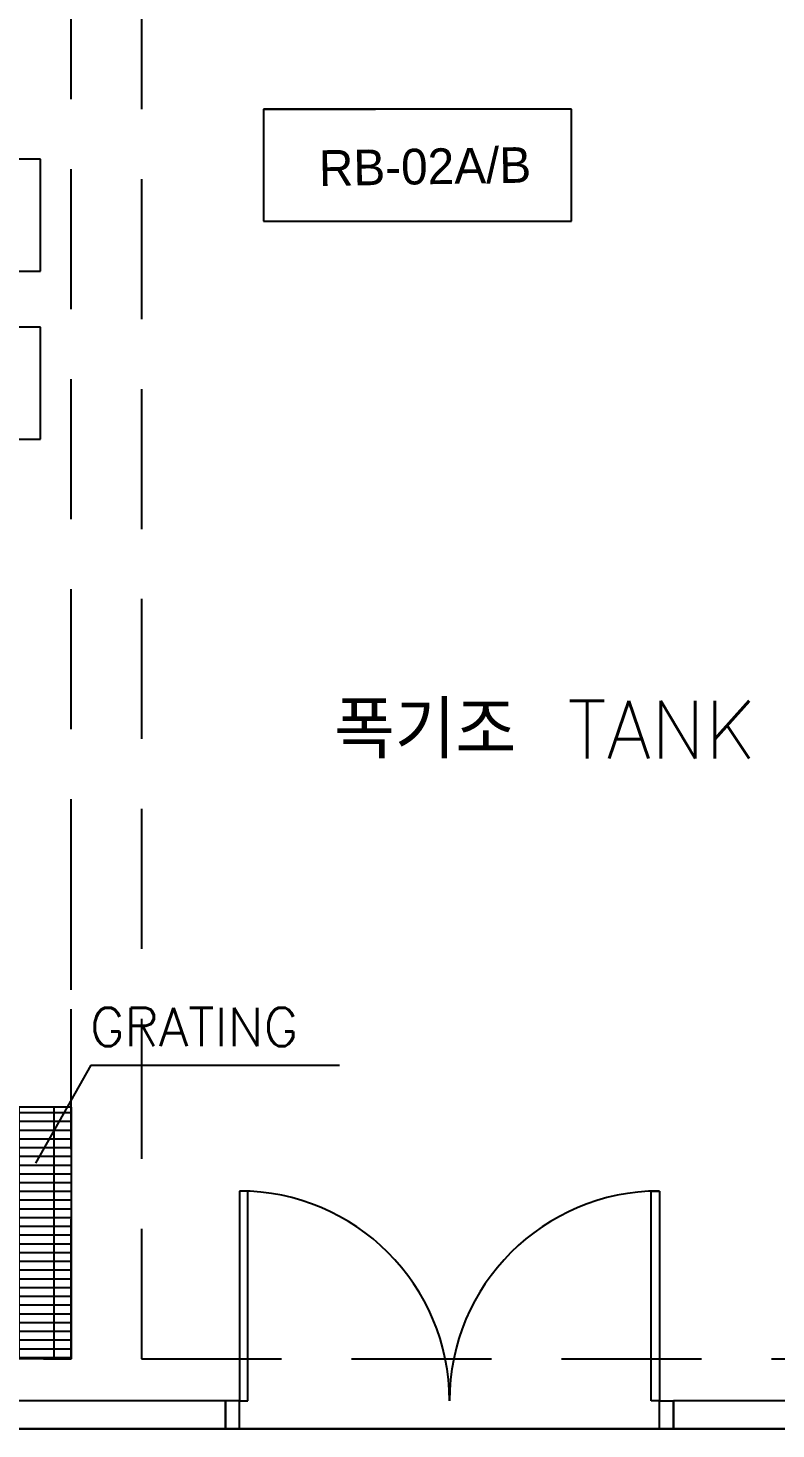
# Model space of a CAD drawing. Header units: millimetres. Extents: x 10462777 to 22643323, y 453826 to 1389191.
# Drawn here: x 11227776 to 11230448, y 620999 to 626003 of the extents above; entities that cross this region are included whole.
import ezdxf
from ezdxf.enums import TextEntityAlignment as Align

# ---------------------------------------------------------------- set-up
doc = ezdxf.new("R2010")
doc.units = ezdxf.units.MM
doc.header["$LTSCALE"] = 200
doc.header["$MEASUREMENT"] = 0
doc.linetypes.add('HIDDEN', pattern=[3.75, 2.5, -1.25])
doc.layers.get('0').update_dxf_attribs({"linetype": 'CONTINUOUS'})
for name, color, linetype in [('door', 4, 'CONTINUOUS'), ('ELE', 7, 'CONTINUOUS'), ('FONT', 2, 'CONTINUOUS'), ('panel', 4, 'CONTINUOUS')]:
    doc.layers.add(name, color=color, linetype=linetype)
doc.styles.add('GHS', font='txt.shx ', dxfattribs={"bigfont": ' whgtxt.shx'})
doc.styles.get("Standard").update_dxf_attribs({"font": 'SYMBOL'})
doc.styles.add('중고딕', font='txt.shx ', dxfattribs={"bigfont": ' whgtxt.shx'})

msp = doc.modelspace()

# ---------------------------------------------------------------- hatches: boundary and pattern name
h = msp.add_hatch()
h.set_pattern_fill('GRATE', color=0, scale=1000, style=0)
h.set_pattern_definition([(0, (11210619.973, 611347.867), (0, 31.25), []), (90, (11210619.97, 611347.87), (-125, 8e-15), [])])
h.paths.add_polyline_path([(11227030.58289, 621248.70034), (11227930.58289, 621248.70034), (11227930.58289, 622148.70004), (11227030.58289, 622148.70004)])
h.paths.add_polyline_path([(11227226.00896, 621445.11344), (11227826.60896, 621445.11344), (11227826.60896, 621583.71344), (11227226.00896, 621583.71344)], flags=24)
h.paths.add_polyline_path([(11227277.89836, 621580.58611), (11227765.56503, 621580.58611), (11227765.56503, 621811.58611), (11227277.89836, 621811.58611)], flags=24)

# ---------------------------------------------------------------- linework, layer by layer
at = {"color": 3, "linetype": 'HIDDEN'}
for p, q in [((11227930.58289, 621248.70034), (11227930.58289, 627023.08376)), ((11228181.32522, 626213.49936), (11228181.32522, 621248.70034)), ((11221081.32522, 621248.70034), (11227930.58289, 621248.70034)), ((11228181.32522, 621248.70034), (11232931.32522, 621248.70034))]:
    msp.add_line(p, q, dxfattribs=at)
at = {"color": 0}
for p, q in [((11228617.46281, 625713.05348), (11229017.46281, 625713.05348)), ((11228617.46281, 625713.05348), (11228617.46281, 625313.05348)), ((11229717.46281, 625713.05348), (11228617.46281, 625713.05348)), ((11229717.46281, 625313.05348), (11229717.46281, 625713.05348)), ((11228617.46281, 625313.05348), (11229717.46281, 625313.05348)), ((11227930.58289, 622567.85174), (11227930.58289, 623067.85174)), ((11228000.54581, 622298.1514), (11227802.97704, 621948.38616)), ((11228000.54581, 622298.1514), (11228888.42291, 622298.1514)), ((11218131.32522, 620998.70034), (11248381.32522, 620998.70034)), ((11218131.32522, 620998.70034), (11248381.32522, 620998.70034))]:
    msp.add_line(p, q, dxfattribs=at)
at = {"color": 7}
for p, q in [((11227821.03209, 625534.16524), (11226971.03209, 625534.16524)), ((11227821.03209, 625134.16524), (11227821.03209, 625534.16524)), ((11226971.03209, 625134.16524), (11227821.03209, 625134.16524)), ((11227821.03209, 624934.16524), (11226971.03209, 624934.16524)), ((11227821.03209, 624534.16524), (11227821.03209, 624934.16524)), ((11226971.03209, 624534.16524), (11227821.03209, 624534.16524))]:
    msp.add_line(p, q, dxfattribs=at)
at = {"color": 3}
for p, q in [((11227930.58289, 622148.70004), (11227030.58289, 622148.70004)), ((11227930.58289, 622148.70004), (11227930.58289, 621248.70034)), ((11227931.32522, 621248.70034), (11227030.5832, 621248.70034)), ((11227931.32522, 621248.70034), (11227030.5832, 621248.70034)), ((11236481.32522, 620998.70034), (11218131.32522, 620998.70034))]:
    msp.add_line(p, q, dxfattribs=at)
at = {"layer": 'door'}
for p, q in [((11228561.32522, 621848.70034), (11228531.32522, 621848.70034)), ((11228531.32522, 621848.70034), (11228531.32522, 621098.70034)), ((11228561.32522, 621098.70034), (11228561.32522, 621848.70034)), ((11230001.32522, 621848.70034), (11230031.32522, 621848.70034)), ((11230001.32522, 621098.70034), (11230001.32522, 621848.70034)), ((11230031.32522, 621848.70034), (11230031.32522, 621098.70034)), ((11228531.32522, 621098.70034), (11228561.32522, 621098.70034)), ((11228531.32522, 621098.70034), (11228561.32522, 621098.70034)), ((11228531.32522, 621098.70034), (11228561.32522, 621098.70034)), ((11230031.32522, 621098.70034), (11230001.32522, 621098.70034)), ((11230031.32522, 621098.70034), (11230001.32522, 621098.70034)), ((11230031.32522, 621098.70034), (11230001.32522, 621098.70034))]:
    msp.add_line(p, q, dxfattribs=at)
at = {"layer": 'door', "linetype": 'Continuous'}
for p, q in [((11228531.32522, 621098.70034), (11228481.32522, 621098.70034)), ((11228481.32522, 621098.70034), (11228481.32522, 620998.70034)), ((11228531.32522, 621098.70034), (11228481.32522, 621098.70034)), ((11228481.32522, 621098.70034), (11228481.32522, 620998.70034)), ((11228531.32522, 621098.70034), (11228481.32522, 621098.70034)), ((11228481.32522, 621098.70034), (11228481.32522, 620998.70034)), ((11228531.32522, 620998.70034), (11228531.32522, 621098.70034)), ((11228531.32522, 620998.70034), (11228531.32522, 621098.70034)), ((11228531.32522, 620998.70034), (11228531.32522, 621098.70034)), ((11230031.32522, 620998.70034), (11230031.32522, 621098.70034)), ((11230031.32522, 621098.70034), (11230081.32522, 621098.70034)), ((11230031.32522, 620998.70034), (11230031.32522, 621098.70034)), ((11230031.32522, 621098.70034), (11230081.32522, 621098.70034)), ((11230031.32522, 620998.70034), (11230031.32522, 621098.70034)), ((11230031.32522, 621098.70034), (11230081.32522, 621098.70034)), ((11230081.32522, 621098.70034), (11230081.32522, 620998.70034)), ((11230081.32522, 621098.70034), (11230081.32522, 620998.70034)), ((11230081.32522, 621098.70034), (11230081.32522, 620998.70034)), ((11228481.32522, 620998.70034), (11228531.32522, 620998.70034)), ((11228481.32522, 620998.70034), (11228531.32522, 620998.70034)), ((11228481.32522, 620998.70034), (11228531.32522, 620998.70034)), ((11228481.32522, 620998.70034), (11228531.32522, 620998.70034)), ((11230081.32522, 620998.70034), (11230031.32522, 620998.70034)), ((11230081.32522, 620998.70034), (11230031.32522, 620998.70034)), ((11230081.32522, 620998.70034), (11230031.32522, 620998.70034)), ((11230081.32522, 620998.70034), (11230031.32522, 620998.70034))]:
    msp.add_line(p, q, dxfattribs=at)
at = {"layer": 'door'}
for centre, start, end in [((11228531.32522, 621098.70034), 0, 90), ((11230031.32522, 621098.70034), 90, 180)]:
    msp.add_arc(centre, 750, start, end, dxfattribs=at)
at = {"layer": 'ELE'}
msp.add_line((11228531.32522, 620998.70034), (11230031.32522, 620998.70034), dxfattribs=at)
msp.add_line((11228531.32522, 620998.70034), (11230031.32522, 620998.70034), dxfattribs=at)
msp.add_line((11228531.32522, 620998.70034), (11230031.32522, 620998.70034), dxfattribs=at)
msp.add_line((11228531.32522, 620998.70034), (11230031.32522, 620998.70034), dxfattribs=at)
at = {"layer": 'panel'}
for p, q in [((11228481.32522, 621098.70034), (11220056.32522, 621098.70034)), ((11228481.32522, 620998.70034), (11228481.32522, 621098.70034)), ((11228481.32522, 620998.70034), (11228481.32522, 621098.70034)), ((11228481.32522, 620998.70034), (11228481.32522, 621098.70034)), ((11236431.32522, 621098.70034), (11230081.32522, 621098.70034)), ((11230081.32522, 620998.70034), (11230081.32522, 621098.70034)), ((11230081.32522, 620998.70034), (11230081.32522, 621098.70034)), ((11230081.32522, 620998.70034), (11230081.32522, 621098.70034)), ((11228481.32522, 620998.70034), (11220056.32522, 620998.70034)), ((11228481.32522, 620998.70034), (11220056.32522, 620998.70034)), ((11236431.32522, 620998.70034), (11230081.32522, 620998.70034)), ((11236431.32522, 620998.70034), (11230081.32522, 620998.70034))]:
    msp.add_line(p, q, dxfattribs=at)

# ---------------------------------------------------------------- texts
at = {"color": 4, "insert": (11229193.9848, 625507.74631), "char_height": 127.5, "attachment_point": 5, "rotation": 0.92462681}
msp.add_mtext('{\\fﾱﾼﾸﾲ|b0|i0|c129|p2;RB-02A/B}', dxfattribs=at)
at = {"layer": 'FONT', "color": 7, "style": '중고딕'}
msp.add_text('폭기조 TANK', height=204.930207, dxfattribs=at).set_placement((11229623.97422, 623332.8136), align=Align.BOTTOM_CENTER)
at = {"layer": 'FONT', "color": 7, "style": 'GHS'}
msp.add_text('     GRATING', height=136.6201378, dxfattribs=at).set_placement((11227335.49457, 622366.66231))

doc.saveas('drawing.dxf')
